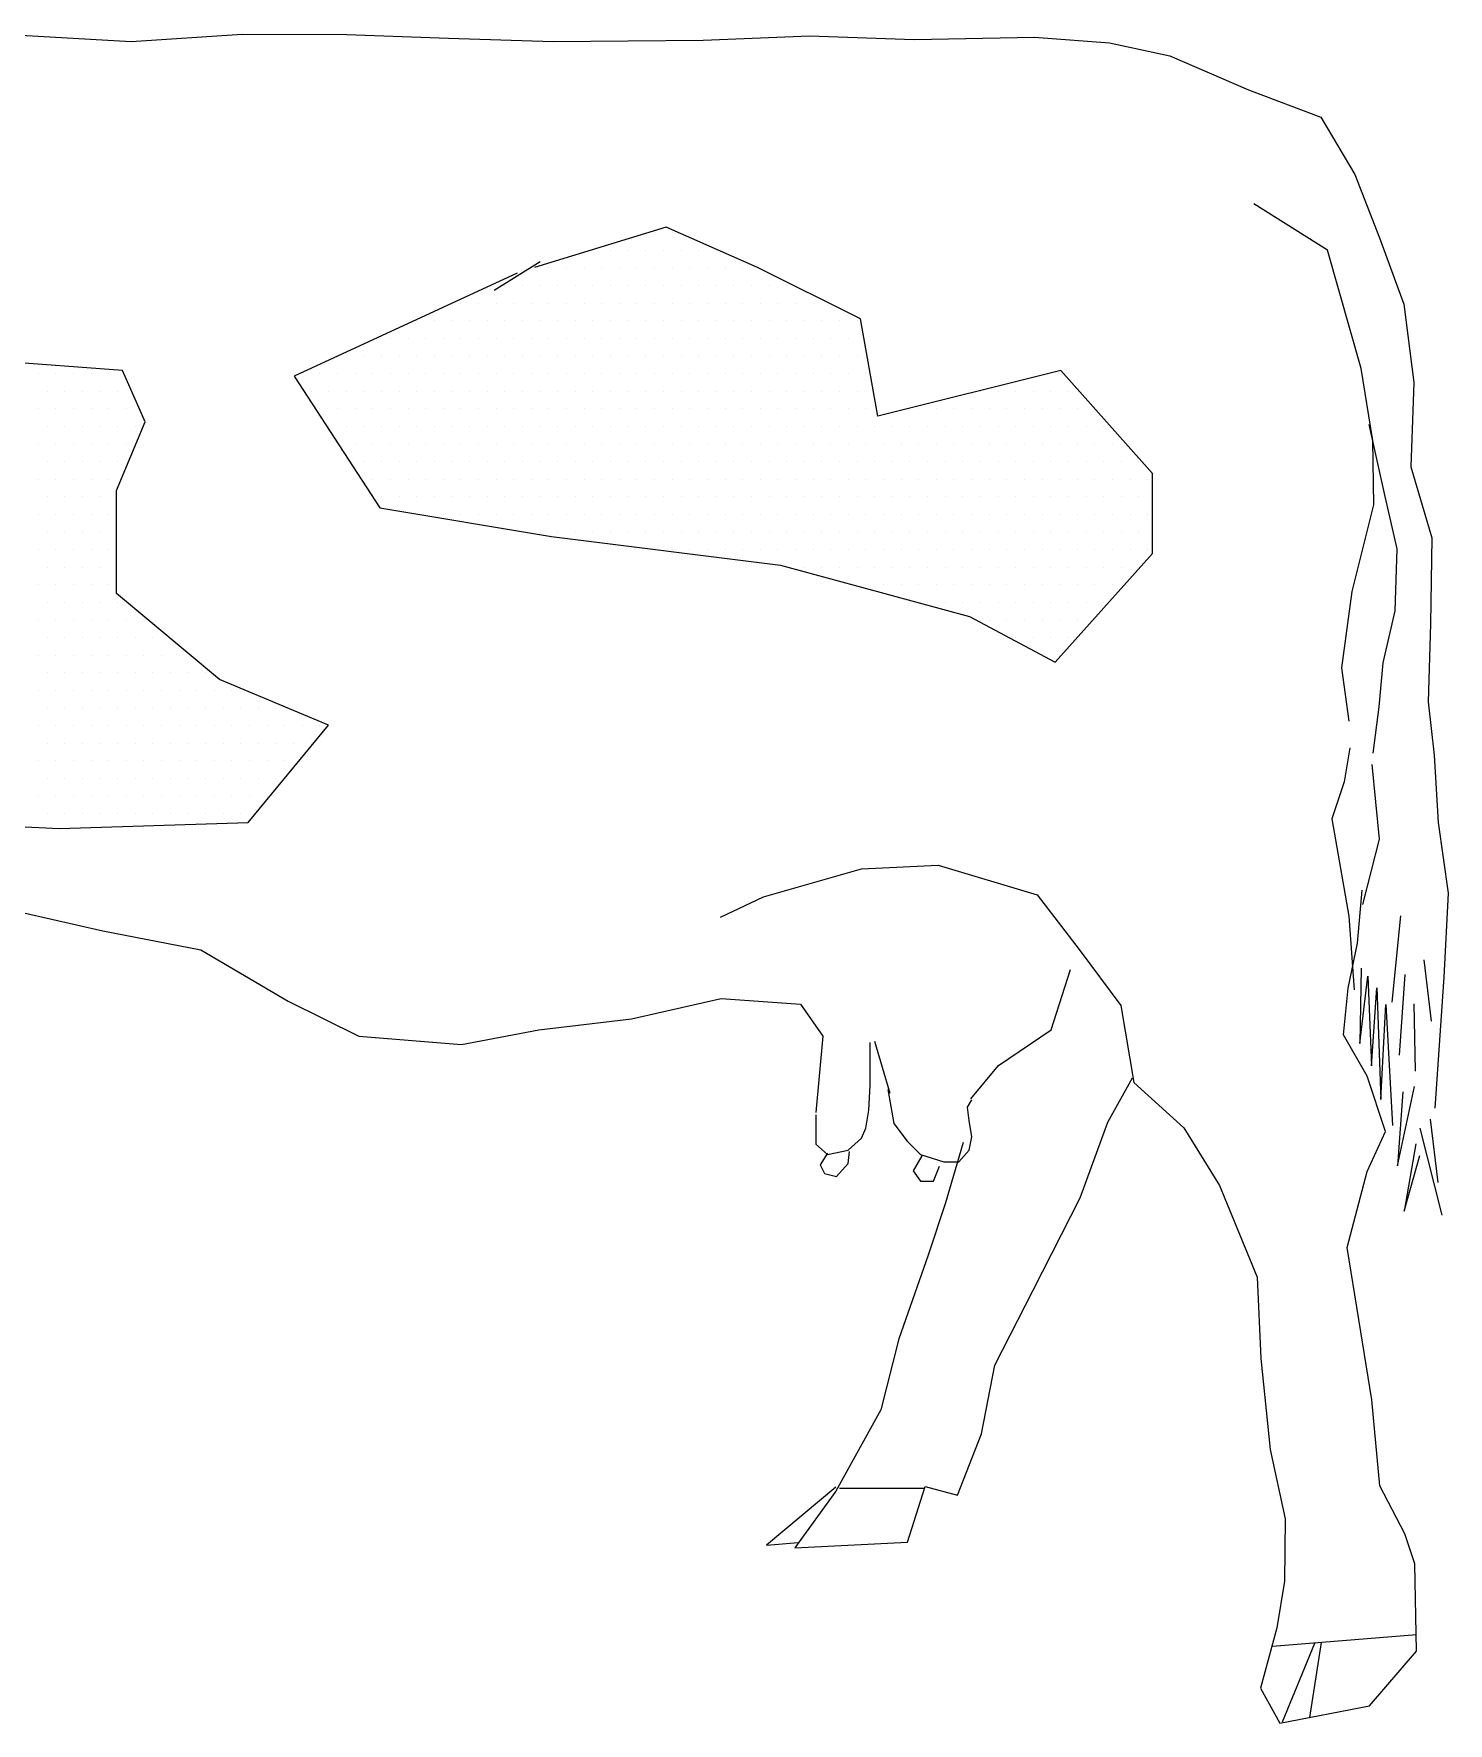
# Model space of a CAD drawing. Extents: x -0.92 to 1.59, y -0.17 to 1.44.
# Drawn here: x 0.331 to 1.586, y -0.174 to 1.326 of the extents above; entities that cross this region are included whole.
import ezdxf

# ---------------------------------------------------------------- set-up
doc = ezdxf.new("R2010")
doc.units = 0
doc.header["$MEASUREMENT"] = 0

msp = doc.modelspace()

# ---------------------------------------------------------------- linework, layer by layer
for p, q in [((0.2969, 1.3257), (0.4173, 1.3189)), ((0.4173, 1.3189), (0.516, 1.3254)), ((0.516, 1.3254), (0.6089, 1.325)), ((0.6089, 1.325), (0.6989, 1.322)), ((0.6989, 1.322), (0.7917, 1.3189)), ((0.7917, 1.3189), (0.9248, 1.32)), ((0.9248, 1.32), (1.0193, 1.3238)), ((1.0193, 1.3238), (1.1121, 1.3207)), ((1.1121, 1.3207), (1.2189, 1.3227)), ((1.2189, 1.3227), (1.2853, 1.3177)), ((1.2853, 1.3177), (1.339, 1.3062)), ((1.339, 1.3062), (1.4087, 1.2761)), ((1.4087, 1.2761), (1.473, 1.2518)), ((1.473, 1.2518), (1.5032, 1.2008)), ((1.5032, 1.2008), (1.5249, 1.1447)), ((1.4788, 1.1337), (1.4136, 1.1747)), ((0.892, 1.154), (0.7752, 1.1184)), ((0.9732, 1.1184), (0.892, 1.154)), ((1.5249, 1.1447), (1.5465, 1.0857)), ((1.5086, 1.0287), (1.4788, 1.1337)), ((0.76, 1.1134), (0.5619, 1.0219)), ((0.7396, 1.0981), (0.7803, 1.1235)), ((1.0646, 1.0727), (0.9732, 1.1184)), ((1.5465, 1.0857), (1.5553, 1.0161)), ((1.0799, 0.9863), (1.0646, 1.0727)), ((0.4096, 1.027), (0.2725, 1.0371)), ((0.4299, 0.9813), (0.4096, 1.027)), ((0.5619, 1.0219), (0.6381, 0.905)), ((1.2423, 1.027), (1.0799, 0.9863)), ((1.3236, 0.9355), (1.2423, 1.027)), ((1.5189, 0.9646), (1.5086, 1.0287)), ((1.5553, 1.0161), (1.5528, 0.9413)), ((0.4045, 0.9203), (0.4299, 0.9813)), ((1.5154, 0.979), (1.5297, 0.915)), ((1.5198, 0.9077), (1.5189, 0.9646)), ((1.3236, 0.8644), (1.3236, 0.9355)), ((1.5528, 0.9413), (1.5715, 0.8783)), ((0.4045, 0.8288), (0.4045, 0.9203)), ((1.5297, 0.915), (1.5403, 0.8687)), ((0.6381, 0.905), (0.7904, 0.8796)), ((1.5006, 0.8307), (1.5198, 0.9077)), ((0.7904, 0.8796), (0.9935, 0.8542)), ((1.5715, 0.8783), (1.5703, 0.802)), ((1.2373, 0.7679), (1.3236, 0.8644)), ((1.5403, 0.8687), (1.5386, 0.8136)), ((0.9935, 0.8542), (1.1611, 0.8085)), ((0.4959, 0.7526), (0.4045, 0.8288)), ((1.4914, 0.7631), (1.5006, 0.8307)), ((1.5386, 0.8136), (1.5279, 0.7673)), ((1.1611, 0.8085), (1.2373, 0.7679)), ((1.5703, 0.802), (1.568, 0.7328)), ((1.5279, 0.7673), (1.5243, 0.7282)), ((0.5924, 0.712), (0.4959, 0.7526)), ((1.4981, 0.7157), (1.4914, 0.7631)), ((1.5243, 0.7282), (1.519, 0.6873)), ((1.568, 0.7328), (1.5734, 0.6855)), ((0.5213, 0.6256), (0.5924, 0.712)), ((1.4987, 0.6921), (1.4935, 0.6618)), ((1.5181, 0.6772), (1.5247, 0.6109)), ((1.5734, 0.6855), (1.5769, 0.6257)), ((1.4935, 0.6618), (1.4827, 0.6289)), ((0.242, 0.6256), (0.3537, 0.6205)), ((0.3537, 0.6205), (0.5213, 0.6256)), ((1.4827, 0.6289), (1.4979, 0.5424)), ((1.5769, 0.6257), (1.5859, 0.563)), ((1.5247, 0.6109), (1.5098, 0.5529)), ((1.0653, 0.5846), (1.1333, 0.5879)), ((1.1333, 0.5879), (1.2212, 0.5614)), ((0.9785, 0.5598), (1.0653, 0.5846)), ((0.9404, 0.5416), (0.9785, 0.5598)), ((1.2212, 0.5614), (1.2584, 0.513)), ((1.5054, 0.5186), (1.5097, 0.5656)), ((1.5859, 0.563), (1.582, 0.4883)), ((0.285, 0.5538), (0.3923, 0.5294)), ((1.4979, 0.5424), (1.5026, 0.4771)), ((1.5436, 0.5429), (1.5358, 0.4661)), ((0.3923, 0.5294), (0.4791, 0.5127)), ((0.4791, 0.5127), (0.5566, 0.4671)), ((1.2584, 0.513), (1.2956, 0.4632)), ((1.4971, 0.4786), (1.5054, 0.5186)), ((1.2338, 0.4417), (1.2509, 0.4952)), ((1.5087, 0.4963), (1.5076, 0.4294)), ((1.5644, 0.5039), (1.5709, 0.4492)), ((1.5076, 0.4294), (1.5145, 0.4894)), ((1.5145, 0.4894), (1.518, 0.4098)), ((1.5475, 0.4909), (1.5423, 0.4193)), ((1.582, 0.4883), (1.574, 0.3721)), ((0.5566, 0.4671), (0.6194, 0.4359)), ((0.8612, 0.4514), (0.9408, 0.4695)), ((0.9408, 0.4695), (1.0113, 0.4644)), ((1.493, 0.4372), (1.4971, 0.4786)), ((1.518, 0.4098), (1.5226, 0.479)), ((1.5226, 0.479), (1.526, 0.3798)), ((0.779, 0.4416), (0.8612, 0.4514)), ((1.0113, 0.4644), (1.0312, 0.436)), ((1.2956, 0.4632), (1.3071, 0.3949)), ((1.526, 0.3798), (1.5306, 0.464)), ((1.5306, 0.464), (1.5364, 0.3567)), ((1.5553, 0.4648), (1.5566, 0.405)), ((0.6194, 0.4359), (0.7106, 0.4287)), ((0.7106, 0.4287), (0.779, 0.4416)), ((1.0312, 0.436), (1.0248, 0.3682)), ((1.187, 0.41), (1.2338, 0.4417)), ((1.5139, 0.4004), (1.493, 0.4372)), ((1.0732, 0.4134), (1.0732, 0.4305)), ((1.0768, 0.4317), (1.0905, 0.3855)), ((1.0732, 0.3925), (1.0732, 0.4134)), ((1.1624, 0.3803), (1.187, 0.41)), ((1.0718, 0.3703), (1.0732, 0.3925)), ((1.2838, 0.3596), (1.3059, 0.3991)), ((1.3071, 0.3949), (1.3515, 0.3546)), ((1.5303, 0.3514), (1.5139, 0.4004)), ((1.541, 0.321), (1.556, 0.3913)), ((1.0888, 0.3886), (1.0941, 0.3585)), ((1.1595, 0.3729), (1.1634, 0.3794)), ((1.5456, 0.3867), (1.541, 0.321)), ((1.0248, 0.3663), (1.0248, 0.3402)), ((1.0692, 0.3545), (1.0718, 0.3703)), ((1.1608, 0.3611), (1.1595, 0.3729)), ((1.1634, 0.3467), (1.1608, 0.3611)), ((1.5698, 0.3625), (1.5768, 0.306)), ((1.0535, 0.3349), (1.0653, 0.3454)), ((1.0653, 0.3454), (1.0692, 0.3545)), ((1.0941, 0.3585), (1.1058, 0.3428)), ((1.1608, 0.3349), (1.1634, 0.3467)), ((1.2593, 0.2925), (1.2838, 0.3596)), ((1.3515, 0.3546), (1.3831, 0.3036)), ((1.5139, 0.3159), (1.5303, 0.3514)), ((1.5606, 0.3544), (1.5802, 0.2771)), ((1.0248, 0.3402), (1.0352, 0.331)), ((1.0352, 0.3323), (1.0287, 0.3218)), ((1.0352, 0.331), (1.0535, 0.3349)), ((1.0535, 0.3231), (1.0548, 0.3336)), ((1.1058, 0.3428), (1.1176, 0.331)), ((1.1176, 0.331), (1.1385, 0.3244)), ((1.1556, 0.3417), (1.1399, 0.2881)), ((1.1516, 0.3244), (1.1608, 0.3349)), ((1.5572, 0.3406), (1.5468, 0.2806)), ((1.5468, 0.2806), (1.5606, 0.3302)), ((1.0287, 0.3218), (1.0326, 0.314)), ((1.0431, 0.3114), (1.0535, 0.3231)), ((1.1189, 0.3297), (1.1111, 0.3166)), ((1.1111, 0.3166), (1.1176, 0.3074)), ((1.1294, 0.3074), (1.1346, 0.3205)), ((1.1385, 0.3244), (1.1516, 0.3244)), ((1.4964, 0.2485), (1.5139, 0.3159)), ((1.0326, 0.314), (1.0431, 0.3114)), ((1.1176, 0.3074), (1.1294, 0.3074)), ((1.3831, 0.3036), (1.4164, 0.222)), ((1.1399, 0.2881), (1.1245, 0.2415)), ((1.2178, 0.2107), (1.2593, 0.2925)), ((1.1245, 0.2415), (1.0985, 0.1675)), ((1.5067, 0.1844), (1.4964, 0.2485)), ((1.1837, 0.1439), (1.2178, 0.2107)), ((1.4164, 0.222), (1.4196, 0.1498)), ((1.5182, 0.1133), (1.5067, 0.1844)), ((1.0985, 0.1675), (1.0825, 0.1043)), ((1.1719, 0.0832), (1.1837, 0.1439)), ((1.4196, 0.1498), (1.428, 0.0691)), ((1.5253, 0.0368), (1.5182, 0.1133)), ((1.0825, 0.1043), (1.0426, 0.0321)), ((1.1507, 0.0285), (1.1719, 0.0832)), ((1.428, 0.0691), (1.4412, 0.0077)), ((1.0426, 0.0358), (0.9811, -0.0157)), ((1.0426, 0.0321), (1.0063, -0.018)), ((1.046, 0.0347), (1.1209, 0.0347)), ((1.1063, -0.013), (1.1218, 0.0364)), ((1.1218, 0.0364), (1.1507, 0.0285)), ((1.5475, -0.0056), (1.5253, 0.0368)), ((1.4412, 0.0077), (1.4407, -0.0478)), ((0.9811, -0.0157), (1.0091, -0.0134)), ((1.0063, -0.018), (1.1063, -0.013)), ((1.5563, -0.0322), (1.5475, -0.0056)), ((1.5579, -0.1099), (1.5563, -0.0322)), ((1.4407, -0.0478), (1.4338, -0.0891)), ((1.4338, -0.0891), (1.4195, -0.1427)), ((1.4299, -0.1053), (1.5579, -0.095)), ((1.4674, -0.1031), (1.4387, -0.173)), ((1.4733, -0.1023), (1.463, -0.1686)), ((1.516, -0.1584), (1.5579, -0.1099)), ((1.4195, -0.1427), (1.4365, -0.1738)), ((1.4365, -0.1738), (1.516, -0.1584))]:
    msp.add_line(p, q)
at = {"color": 0}
for p, q in [((0.8818, 1.1492), (0.8818, 1.1492)), ((0.8974, 1.1492), (0.8974, 1.1492)), ((0.8271, 1.1335), (0.8271, 1.1335)), ((0.8428, 1.1335), (0.8428, 1.1335)), ((0.8584, 1.1335), (0.8584, 1.1335)), ((0.874, 1.1335), (0.874, 1.1335)), ((0.8896, 1.1335), (0.8896, 1.1335)), ((0.9053, 1.1335), (0.9053, 1.1335)), ((0.9209, 1.1335), (0.9209, 1.1335)), ((0.9365, 1.1335), (0.9365, 1.1335)), ((0.7724, 1.1179), (0.7724, 1.1179)), ((0.7881, 1.1179), (0.7881, 1.1179)), ((0.8037, 1.1179), (0.8037, 1.1179)), ((0.8193, 1.1179), (0.8193, 1.1179)), ((0.8349, 1.1179), (0.8349, 1.1179)), ((0.8506, 1.1179), (0.8506, 1.1179)), ((0.8662, 1.1179), (0.8662, 1.1179)), ((0.8818, 1.1179), (0.8818, 1.1179)), ((0.8974, 1.1179), (0.8974, 1.1179)), ((0.9131, 1.1179), (0.9131, 1.1179)), ((0.9287, 1.1179), (0.9287, 1.1179)), ((0.9443, 1.1179), (0.9443, 1.1179)), ((0.9599, 1.1179), (0.9599, 1.1179)), ((0.749, 1.1023), (0.749, 1.1023)), ((0.7646, 1.1023), (0.7646, 1.1023)), ((0.7803, 1.1023), (0.7803, 1.1023)), ((0.7959, 1.1023), (0.7959, 1.1023)), ((0.8115, 1.1023), (0.8115, 1.1023)), ((0.8271, 1.1023), (0.8271, 1.1023)), ((0.8428, 1.1023), (0.8428, 1.1023)), ((0.8584, 1.1023), (0.8584, 1.1023)), ((0.874, 1.1023), (0.874, 1.1023)), ((0.8896, 1.1023), (0.8896, 1.1023)), ((0.9053, 1.1023), (0.9053, 1.1023)), ((0.9209, 1.1023), (0.9209, 1.1023)), ((0.9365, 1.1023), (0.9365, 1.1023)), ((0.9521, 1.1023), (0.9521, 1.1023)), ((0.9678, 1.1023), (0.9678, 1.1023)), ((0.9834, 1.1023), (0.9834, 1.1023)), ((0.999, 1.1023), (0.999, 1.1023)), ((0.7099, 1.0867), (0.7099, 1.0867)), ((0.7256, 1.0867), (0.7256, 1.0867)), ((0.7412, 1.0867), (0.7412, 1.0867)), ((0.7568, 1.0867), (0.7568, 1.0867)), ((0.7724, 1.0867), (0.7724, 1.0867)), ((0.7881, 1.0867), (0.7881, 1.0867)), ((0.8037, 1.0867), (0.8037, 1.0867)), ((0.8193, 1.0867), (0.8193, 1.0867)), ((0.8349, 1.0867), (0.8349, 1.0867)), ((0.8506, 1.0867), (0.8506, 1.0867)), ((0.8662, 1.0867), (0.8662, 1.0867)), ((0.8818, 1.0867), (0.8818, 1.0867)), ((0.8974, 1.0867), (0.8974, 1.0867)), ((0.9131, 1.0867), (0.9131, 1.0867)), ((0.9287, 1.0867), (0.9287, 1.0867)), ((0.9443, 1.0867), (0.9443, 1.0867)), ((0.9599, 1.0867), (0.9599, 1.0867)), ((0.9756, 1.0867), (0.9756, 1.0867)), ((0.9912, 1.0867), (0.9912, 1.0867)), ((1.0068, 1.0867), (1.0068, 1.0867)), ((1.0224, 1.0867), (1.0224, 1.0867)), ((0.6709, 1.071), (0.6709, 1.071)), ((0.6865, 1.071), (0.6865, 1.071)), ((0.7021, 1.071), (0.7021, 1.071)), ((0.7178, 1.071), (0.7178, 1.071)), ((0.7334, 1.071), (0.7334, 1.071)), ((0.749, 1.071), (0.749, 1.071)), ((0.7646, 1.071), (0.7646, 1.071)), ((0.7803, 1.071), (0.7803, 1.071)), ((0.7959, 1.071), (0.7959, 1.071)), ((0.8115, 1.071), (0.8115, 1.071)), ((0.8271, 1.071), (0.8271, 1.071)), ((0.8428, 1.071), (0.8428, 1.071)), ((0.8584, 1.071), (0.8584, 1.071)), ((0.874, 1.071), (0.874, 1.071)), ((0.8896, 1.071), (0.8896, 1.071)), ((0.9053, 1.071), (0.9053, 1.071)), ((0.9209, 1.071), (0.9209, 1.071)), ((0.9365, 1.071), (0.9365, 1.071)), ((0.9521, 1.071), (0.9521, 1.071)), ((0.9678, 1.071), (0.9678, 1.071)), ((0.9834, 1.071), (0.9834, 1.071)), ((0.999, 1.071), (0.999, 1.071)), ((1.0146, 1.071), (1.0146, 1.071)), ((1.0303, 1.071), (1.0303, 1.071)), ((1.0459, 1.071), (1.0459, 1.071)), ((1.0615, 1.071), (1.0615, 1.071)), ((0.6474, 1.0554), (0.6474, 1.0554)), ((0.6631, 1.0554), (0.6631, 1.0554)), ((0.6787, 1.0554), (0.6787, 1.0554)), ((0.6943, 1.0554), (0.6943, 1.0554)), ((0.7099, 1.0554), (0.7099, 1.0554)), ((0.7256, 1.0554), (0.7256, 1.0554)), ((0.7412, 1.0554), (0.7412, 1.0554)), ((0.7568, 1.0554), (0.7568, 1.0554)), ((0.7724, 1.0554), (0.7724, 1.0554)), ((0.7881, 1.0554), (0.7881, 1.0554)), ((0.8037, 1.0554), (0.8037, 1.0554)), ((0.8193, 1.0554), (0.8193, 1.0554)), ((0.8349, 1.0554), (0.8349, 1.0554)), ((0.8506, 1.0554), (0.8506, 1.0554)), ((0.8662, 1.0554), (0.8662, 1.0554)), ((0.8818, 1.0554), (0.8818, 1.0554)), ((0.8974, 1.0554), (0.8974, 1.0554)), ((0.9131, 1.0554), (0.9131, 1.0554)), ((0.9287, 1.0554), (0.9287, 1.0554)), ((0.9443, 1.0554), (0.9443, 1.0554)), ((0.9599, 1.0554), (0.9599, 1.0554)), ((0.9756, 1.0554), (0.9756, 1.0554)), ((0.9912, 1.0554), (0.9912, 1.0554)), ((1.0068, 1.0554), (1.0068, 1.0554)), ((1.0224, 1.0554), (1.0224, 1.0554)), ((1.0381, 1.0554), (1.0381, 1.0554)), ((1.0537, 1.0554), (1.0537, 1.0554)), ((0.6084, 1.0398), (0.6084, 1.0398)), ((0.624, 1.0398), (0.624, 1.0398)), ((0.6396, 1.0398), (0.6396, 1.0398)), ((0.6553, 1.0398), (0.6553, 1.0398)), ((0.6709, 1.0398), (0.6709, 1.0398)), ((0.6865, 1.0398), (0.6865, 1.0398)), ((0.7021, 1.0398), (0.7021, 1.0398)), ((0.7178, 1.0398), (0.7178, 1.0398)), ((0.7334, 1.0398), (0.7334, 1.0398)), ((0.749, 1.0398), (0.749, 1.0398)), ((0.7646, 1.0398), (0.7646, 1.0398)), ((0.7803, 1.0398), (0.7803, 1.0398)), ((0.7959, 1.0398), (0.7959, 1.0398)), ((0.8115, 1.0398), (0.8115, 1.0398)), ((0.8271, 1.0398), (0.8271, 1.0398)), ((0.8428, 1.0398), (0.8428, 1.0398)), ((0.8584, 1.0398), (0.8584, 1.0398)), ((0.874, 1.0398), (0.874, 1.0398)), ((0.8896, 1.0398), (0.8896, 1.0398)), ((0.9053, 1.0398), (0.9053, 1.0398)), ((0.9209, 1.0398), (0.9209, 1.0398)), ((0.9365, 1.0398), (0.9365, 1.0398)), ((0.9521, 1.0398), (0.9521, 1.0398)), ((0.9678, 1.0398), (0.9678, 1.0398)), ((0.9834, 1.0398), (0.9834, 1.0398)), ((0.999, 1.0398), (0.999, 1.0398)), ((1.0146, 1.0398), (1.0146, 1.0398)), ((1.0303, 1.0398), (1.0303, 1.0398)), ((1.0459, 1.0398), (1.0459, 1.0398)), ((1.0615, 1.0398), (1.0615, 1.0398)), ((0.3349, 1.0242), (0.3349, 1.0242)), ((0.3506, 1.0242), (0.3506, 1.0242)), ((0.3662, 1.0242), (0.3662, 1.0242)), ((0.3818, 1.0242), (0.3818, 1.0242)), ((0.3974, 1.0242), (0.3974, 1.0242)), ((0.5693, 1.0242), (0.5693, 1.0242)), ((0.5849, 1.0242), (0.5849, 1.0242)), ((0.6006, 1.0242), (0.6006, 1.0242)), ((0.6162, 1.0242), (0.6162, 1.0242)), ((0.6318, 1.0242), (0.6318, 1.0242)), ((0.6474, 1.0242), (0.6474, 1.0242)), ((0.6631, 1.0242), (0.6631, 1.0242)), ((0.6787, 1.0242), (0.6787, 1.0242)), ((0.6943, 1.0242), (0.6943, 1.0242)), ((0.7099, 1.0242), (0.7099, 1.0242)), ((0.7256, 1.0242), (0.7256, 1.0242)), ((0.7412, 1.0242), (0.7412, 1.0242)), ((0.7568, 1.0242), (0.7568, 1.0242)), ((0.7724, 1.0242), (0.7724, 1.0242)), ((0.7881, 1.0242), (0.7881, 1.0242)), ((0.8037, 1.0242), (0.8037, 1.0242)), ((0.8193, 1.0242), (0.8193, 1.0242)), ((0.8349, 1.0242), (0.8349, 1.0242)), ((0.8506, 1.0242), (0.8506, 1.0242)), ((0.8662, 1.0242), (0.8662, 1.0242)), ((0.8818, 1.0242), (0.8818, 1.0242)), ((0.8974, 1.0242), (0.8974, 1.0242)), ((0.9131, 1.0242), (0.9131, 1.0242)), ((0.9287, 1.0242), (0.9287, 1.0242)), ((0.9443, 1.0242), (0.9443, 1.0242)), ((0.9599, 1.0242), (0.9599, 1.0242)), ((0.9756, 1.0242), (0.9756, 1.0242)), ((0.9912, 1.0242), (0.9912, 1.0242)), ((1.0068, 1.0242), (1.0068, 1.0242)), ((1.0224, 1.0242), (1.0224, 1.0242)), ((1.0381, 1.0242), (1.0381, 1.0242)), ((1.0537, 1.0242), (1.0537, 1.0242)), ((1.0693, 1.0242), (1.0693, 1.0242)), ((1.2412, 1.0242), (1.2412, 1.0242)), ((0.3428, 1.0085), (0.3428, 1.0085)), ((0.3584, 1.0085), (0.3584, 1.0085)), ((0.374, 1.0085), (0.374, 1.0085)), ((0.3896, 1.0085), (0.3896, 1.0085)), ((0.4053, 1.0085), (0.4053, 1.0085)), ((0.5771, 1.0085), (0.5771, 1.0085)), ((0.5928, 1.0085), (0.5928, 1.0085)), ((0.6084, 1.0085), (0.6084, 1.0085)), ((0.624, 1.0085), (0.624, 1.0085)), ((0.6396, 1.0085), (0.6396, 1.0085)), ((0.6553, 1.0085), (0.6553, 1.0085)), ((0.6709, 1.0085), (0.6709, 1.0085)), ((0.6865, 1.0085), (0.6865, 1.0085)), ((0.7021, 1.0085), (0.7021, 1.0085)), ((0.7178, 1.0085), (0.7178, 1.0085)), ((0.7334, 1.0085), (0.7334, 1.0085)), ((0.749, 1.0085), (0.749, 1.0085)), ((0.7646, 1.0085), (0.7646, 1.0085)), ((0.7803, 1.0085), (0.7803, 1.0085)), ((0.7959, 1.0085), (0.7959, 1.0085)), ((0.8115, 1.0085), (0.8115, 1.0085)), ((0.8271, 1.0085), (0.8271, 1.0085)), ((0.8428, 1.0085), (0.8428, 1.0085)), ((0.8584, 1.0085), (0.8584, 1.0085)), ((0.874, 1.0085), (0.874, 1.0085)), ((0.8896, 1.0085), (0.8896, 1.0085)), ((0.9053, 1.0085), (0.9053, 1.0085)), ((0.9209, 1.0085), (0.9209, 1.0085)), ((0.9365, 1.0085), (0.9365, 1.0085)), ((0.9521, 1.0085), (0.9521, 1.0085)), ((0.9678, 1.0085), (0.9678, 1.0085)), ((0.9834, 1.0085), (0.9834, 1.0085)), ((0.999, 1.0085), (0.999, 1.0085)), ((1.0146, 1.0085), (1.0146, 1.0085)), ((1.0303, 1.0085), (1.0303, 1.0085)), ((1.0459, 1.0085), (1.0459, 1.0085)), ((1.0615, 1.0085), (1.0615, 1.0085)), ((1.1709, 1.0085), (1.1709, 1.0085)), ((1.1865, 1.0085), (1.1865, 1.0085)), ((1.2021, 1.0085), (1.2021, 1.0085)), ((1.2178, 1.0085), (1.2178, 1.0085)), ((1.2334, 1.0085), (1.2334, 1.0085)), ((1.249, 1.0085), (1.249, 1.0085)), ((0.3349, 0.9929), (0.3349, 0.9929)), ((0.3506, 0.9929), (0.3506, 0.9929)), ((0.3662, 0.9929), (0.3662, 0.9929)), ((0.3818, 0.9929), (0.3818, 0.9929)), ((0.3974, 0.9929), (0.3974, 0.9929)), ((0.4131, 0.9929), (0.4131, 0.9929)), ((0.5849, 0.9929), (0.5849, 0.9929)), ((0.6006, 0.9929), (0.6006, 0.9929)), ((0.6162, 0.9929), (0.6162, 0.9929)), ((0.6318, 0.9929), (0.6318, 0.9929)), ((0.6474, 0.9929), (0.6474, 0.9929)), ((0.6631, 0.9929), (0.6631, 0.9929)), ((0.6787, 0.9929), (0.6787, 0.9929)), ((0.6943, 0.9929), (0.6943, 0.9929)), ((0.7099, 0.9929), (0.7099, 0.9929)), ((0.7256, 0.9929), (0.7256, 0.9929)), ((0.7412, 0.9929), (0.7412, 0.9929)), ((0.7568, 0.9929), (0.7568, 0.9929)), ((0.7724, 0.9929), (0.7724, 0.9929)), ((0.7881, 0.9929), (0.7881, 0.9929)), ((0.8037, 0.9929), (0.8037, 0.9929)), ((0.8193, 0.9929), (0.8193, 0.9929)), ((0.8349, 0.9929), (0.8349, 0.9929)), ((0.8506, 0.9929), (0.8506, 0.9929)), ((0.8662, 0.9929), (0.8662, 0.9929)), ((0.8818, 0.9929), (0.8818, 0.9929)), ((0.8974, 0.9929), (0.8974, 0.9929)), ((0.9131, 0.9929), (0.9131, 0.9929)), ((0.9287, 0.9929), (0.9287, 0.9929)), ((0.9443, 0.9929), (0.9443, 0.9929)), ((0.9599, 0.9929), (0.9599, 0.9929)), ((0.9756, 0.9929), (0.9756, 0.9929)), ((0.9912, 0.9929), (0.9912, 0.9929)), ((1.0068, 0.9929), (1.0068, 0.9929)), ((1.0224, 0.9929), (1.0224, 0.9929)), ((1.0381, 0.9929), (1.0381, 0.9929)), ((1.0537, 0.9929), (1.0537, 0.9929)), ((1.0693, 0.9929), (1.0693, 0.9929)), ((1.1162, 0.9929), (1.1162, 0.9929)), ((1.1318, 0.9929), (1.1318, 0.9929)), ((1.1474, 0.9929), (1.1474, 0.9929)), ((1.1631, 0.9929), (1.1631, 0.9929)), ((1.1787, 0.9929), (1.1787, 0.9929)), ((1.1943, 0.9929), (1.1943, 0.9929)), ((1.2099, 0.9929), (1.2099, 0.9929)), ((1.2256, 0.9929), (1.2256, 0.9929)), ((1.2412, 0.9929), (1.2412, 0.9929)), ((1.2568, 0.9929), (1.2568, 0.9929)), ((1.2724, 0.9929), (1.2724, 0.9929)), ((0.3428, 0.9773), (0.3428, 0.9773)), ((0.3584, 0.9773), (0.3584, 0.9773)), ((0.374, 0.9773), (0.374, 0.9773)), ((0.3896, 0.9773), (0.3896, 0.9773)), ((0.4053, 0.9773), (0.4053, 0.9773)), ((0.4209, 0.9773), (0.4209, 0.9773)), ((0.5928, 0.9773), (0.5928, 0.9773)), ((0.6084, 0.9773), (0.6084, 0.9773)), ((0.624, 0.9773), (0.624, 0.9773)), ((0.6396, 0.9773), (0.6396, 0.9773)), ((0.6553, 0.9773), (0.6553, 0.9773)), ((0.6709, 0.9773), (0.6709, 0.9773)), ((0.6865, 0.9773), (0.6865, 0.9773)), ((0.7021, 0.9773), (0.7021, 0.9773)), ((0.7178, 0.9773), (0.7178, 0.9773)), ((0.7334, 0.9773), (0.7334, 0.9773)), ((0.749, 0.9773), (0.749, 0.9773)), ((0.7646, 0.9773), (0.7646, 0.9773)), ((0.7803, 0.9773), (0.7803, 0.9773)), ((0.7959, 0.9773), (0.7959, 0.9773)), ((0.8115, 0.9773), (0.8115, 0.9773)), ((0.8271, 0.9773), (0.8271, 0.9773)), ((0.8428, 0.9773), (0.8428, 0.9773)), ((0.8584, 0.9773), (0.8584, 0.9773)), ((0.874, 0.9773), (0.874, 0.9773)), ((0.8896, 0.9773), (0.8896, 0.9773)), ((0.9053, 0.9773), (0.9053, 0.9773)), ((0.9209, 0.9773), (0.9209, 0.9773)), ((0.9365, 0.9773), (0.9365, 0.9773)), ((0.9521, 0.9773), (0.9521, 0.9773)), ((0.9678, 0.9773), (0.9678, 0.9773)), ((0.9834, 0.9773), (0.9834, 0.9773)), ((0.999, 0.9773), (0.999, 0.9773)), ((1.0146, 0.9773), (1.0146, 0.9773)), ((1.0303, 0.9773), (1.0303, 0.9773)), ((1.0459, 0.9773), (1.0459, 0.9773)), ((1.0615, 0.9773), (1.0615, 0.9773)), ((1.0771, 0.9773), (1.0771, 0.9773)), ((1.0928, 0.9773), (1.0928, 0.9773)), ((1.1084, 0.9773), (1.1084, 0.9773)), ((1.124, 0.9773), (1.124, 0.9773)), ((1.1396, 0.9773), (1.1396, 0.9773)), ((1.1553, 0.9773), (1.1553, 0.9773)), ((1.1709, 0.9773), (1.1709, 0.9773)), ((1.1865, 0.9773), (1.1865, 0.9773)), ((1.2021, 0.9773), (1.2021, 0.9773)), ((1.2178, 0.9773), (1.2178, 0.9773)), ((1.2334, 0.9773), (1.2334, 0.9773)), ((1.249, 0.9773), (1.249, 0.9773)), ((1.2646, 0.9773), (1.2646, 0.9773)), ((1.2803, 0.9773), (1.2803, 0.9773)), ((0.3349, 0.9617), (0.3349, 0.9617)), ((0.3506, 0.9617), (0.3506, 0.9617)), ((0.3662, 0.9617), (0.3662, 0.9617)), ((0.3818, 0.9617), (0.3818, 0.9617)), ((0.3974, 0.9617), (0.3974, 0.9617)), ((0.4131, 0.9617), (0.4131, 0.9617)), ((0.6162, 0.9617), (0.6162, 0.9617)), ((0.6318, 0.9617), (0.6318, 0.9617)), ((0.6474, 0.9617), (0.6474, 0.9617)), ((0.6631, 0.9617), (0.6631, 0.9617)), ((0.6787, 0.9617), (0.6787, 0.9617)), ((0.6943, 0.9617), (0.6943, 0.9617)), ((0.7099, 0.9617), (0.7099, 0.9617)), ((0.7256, 0.9617), (0.7256, 0.9617)), ((0.7412, 0.9617), (0.7412, 0.9617)), ((0.7568, 0.9617), (0.7568, 0.9617)), ((0.7724, 0.9617), (0.7724, 0.9617)), ((0.7881, 0.9617), (0.7881, 0.9617)), ((0.8037, 0.9617), (0.8037, 0.9617)), ((0.8193, 0.9617), (0.8193, 0.9617)), ((0.8349, 0.9617), (0.8349, 0.9617)), ((0.8506, 0.9617), (0.8506, 0.9617)), ((0.8662, 0.9617), (0.8662, 0.9617)), ((0.8818, 0.9617), (0.8818, 0.9617)), ((0.8974, 0.9617), (0.8974, 0.9617)), ((0.9131, 0.9617), (0.9131, 0.9617)), ((0.9287, 0.9617), (0.9287, 0.9617)), ((0.9443, 0.9617), (0.9443, 0.9617)), ((0.9599, 0.9617), (0.9599, 0.9617)), ((0.9756, 0.9617), (0.9756, 0.9617)), ((0.9912, 0.9617), (0.9912, 0.9617)), ((1.0068, 0.9617), (1.0068, 0.9617)), ((1.0224, 0.9617), (1.0224, 0.9617)), ((1.0381, 0.9617), (1.0381, 0.9617)), ((1.0537, 0.9617), (1.0537, 0.9617)), ((1.0693, 0.9617), (1.0693, 0.9617)), ((1.0849, 0.9617), (1.0849, 0.9617)), ((1.1006, 0.9617), (1.1006, 0.9617)), ((1.1162, 0.9617), (1.1162, 0.9617)), ((1.1318, 0.9617), (1.1318, 0.9617)), ((1.1474, 0.9617), (1.1474, 0.9617)), ((1.1631, 0.9617), (1.1631, 0.9617)), ((1.1787, 0.9617), (1.1787, 0.9617)), ((1.1943, 0.9617), (1.1943, 0.9617)), ((1.2099, 0.9617), (1.2099, 0.9617)), ((1.2256, 0.9617), (1.2256, 0.9617)), ((1.2412, 0.9617), (1.2412, 0.9617)), ((1.2568, 0.9617), (1.2568, 0.9617)), ((1.2724, 0.9617), (1.2724, 0.9617)), ((1.2881, 0.9617), (1.2881, 0.9617)), ((0.3428, 0.946), (0.3428, 0.946)), ((0.3584, 0.946), (0.3584, 0.946)), ((0.374, 0.946), (0.374, 0.946)), ((0.3896, 0.946), (0.3896, 0.946)), ((0.4053, 0.946), (0.4053, 0.946)), ((0.624, 0.946), (0.624, 0.946)), ((0.6396, 0.946), (0.6396, 0.946)), ((0.6553, 0.946), (0.6553, 0.946)), ((0.6709, 0.946), (0.6709, 0.946)), ((0.6865, 0.946), (0.6865, 0.946)), ((0.7021, 0.946), (0.7021, 0.946)), ((0.7178, 0.946), (0.7178, 0.946)), ((0.7334, 0.946), (0.7334, 0.946)), ((0.749, 0.946), (0.749, 0.946)), ((0.7646, 0.946), (0.7646, 0.946)), ((0.7803, 0.946), (0.7803, 0.946)), ((0.7959, 0.946), (0.7959, 0.946)), ((0.8115, 0.946), (0.8115, 0.946)), ((0.8271, 0.946), (0.8271, 0.946)), ((0.8428, 0.946), (0.8428, 0.946)), ((0.8584, 0.946), (0.8584, 0.946)), ((0.874, 0.946), (0.874, 0.946)), ((0.8896, 0.946), (0.8896, 0.946)), ((0.9053, 0.946), (0.9053, 0.946)), ((0.9209, 0.946), (0.9209, 0.946)), ((0.9365, 0.946), (0.9365, 0.946)), ((0.9521, 0.946), (0.9521, 0.946)), ((0.9678, 0.946), (0.9678, 0.946)), ((0.9834, 0.946), (0.9834, 0.946)), ((0.999, 0.946), (0.999, 0.946)), ((1.0146, 0.946), (1.0146, 0.946)), ((1.0303, 0.946), (1.0303, 0.946)), ((1.0459, 0.946), (1.0459, 0.946)), ((1.0615, 0.946), (1.0615, 0.946)), ((1.0771, 0.946), (1.0771, 0.946)), ((1.0928, 0.946), (1.0928, 0.946)), ((1.1084, 0.946), (1.1084, 0.946)), ((1.124, 0.946), (1.124, 0.946)), ((1.1396, 0.946), (1.1396, 0.946)), ((1.1553, 0.946), (1.1553, 0.946)), ((1.1709, 0.946), (1.1709, 0.946)), ((1.1865, 0.946), (1.1865, 0.946)), ((1.2021, 0.946), (1.2021, 0.946)), ((1.2178, 0.946), (1.2178, 0.946)), ((1.2334, 0.946), (1.2334, 0.946)), ((1.249, 0.946), (1.249, 0.946)), ((1.2646, 0.946), (1.2646, 0.946)), ((1.2803, 0.946), (1.2803, 0.946)), ((1.2959, 0.946), (1.2959, 0.946)), ((1.3115, 0.946), (1.3115, 0.946)), ((0.3349, 0.9304), (0.3349, 0.9304)), ((0.3506, 0.9304), (0.3506, 0.9304)), ((0.3662, 0.9304), (0.3662, 0.9304)), ((0.3818, 0.9304), (0.3818, 0.9304)), ((0.3974, 0.9304), (0.3974, 0.9304)), ((0.6318, 0.9304), (0.6318, 0.9304)), ((0.6474, 0.9304), (0.6474, 0.9304)), ((0.6631, 0.9304), (0.6631, 0.9304)), ((0.6787, 0.9304), (0.6787, 0.9304)), ((0.6943, 0.9304), (0.6943, 0.9304)), ((0.7099, 0.9304), (0.7099, 0.9304)), ((0.7256, 0.9304), (0.7256, 0.9304)), ((0.7412, 0.9304), (0.7412, 0.9304)), ((0.7568, 0.9304), (0.7568, 0.9304)), ((0.7724, 0.9304), (0.7724, 0.9304)), ((0.7881, 0.9304), (0.7881, 0.9304)), ((0.8037, 0.9304), (0.8037, 0.9304)), ((0.8193, 0.9304), (0.8193, 0.9304)), ((0.8349, 0.9304), (0.8349, 0.9304)), ((0.8506, 0.9304), (0.8506, 0.9304)), ((0.8662, 0.9304), (0.8662, 0.9304)), ((0.8818, 0.9304), (0.8818, 0.9304)), ((0.8974, 0.9304), (0.8974, 0.9304)), ((0.9131, 0.9304), (0.9131, 0.9304)), ((0.9287, 0.9304), (0.9287, 0.9304)), ((0.9443, 0.9304), (0.9443, 0.9304)), ((0.9599, 0.9304), (0.9599, 0.9304)), ((0.9756, 0.9304), (0.9756, 0.9304)), ((0.9912, 0.9304), (0.9912, 0.9304)), ((1.0068, 0.9304), (1.0068, 0.9304)), ((1.0224, 0.9304), (1.0224, 0.9304)), ((1.0381, 0.9304), (1.0381, 0.9304)), ((1.0537, 0.9304), (1.0537, 0.9304)), ((1.0693, 0.9304), (1.0693, 0.9304)), ((1.0849, 0.9304), (1.0849, 0.9304)), ((1.1006, 0.9304), (1.1006, 0.9304)), ((1.1162, 0.9304), (1.1162, 0.9304)), ((1.1318, 0.9304), (1.1318, 0.9304)), ((1.1474, 0.9304), (1.1474, 0.9304)), ((1.1631, 0.9304), (1.1631, 0.9304)), ((1.1787, 0.9304), (1.1787, 0.9304)), ((1.1943, 0.9304), (1.1943, 0.9304)), ((1.2099, 0.9304), (1.2099, 0.9304)), ((1.2256, 0.9304), (1.2256, 0.9304)), ((1.2412, 0.9304), (1.2412, 0.9304)), ((1.2568, 0.9304), (1.2568, 0.9304)), ((1.2724, 0.9304), (1.2724, 0.9304)), ((1.2881, 0.9304), (1.2881, 0.9304)), ((1.3037, 0.9304), (1.3037, 0.9304)), ((1.3193, 0.9304), (1.3193, 0.9304)), ((0.3428, 0.9148), (0.3428, 0.9148)), ((0.3584, 0.9148), (0.3584, 0.9148)), ((0.374, 0.9148), (0.374, 0.9148)), ((0.3896, 0.9148), (0.3896, 0.9148)), ((0.6396, 0.9148), (0.6396, 0.9148)), ((0.6553, 0.9148), (0.6553, 0.9148)), ((0.6709, 0.9148), (0.6709, 0.9148)), ((0.6865, 0.9148), (0.6865, 0.9148)), ((0.7021, 0.9148), (0.7021, 0.9148)), ((0.7178, 0.9148), (0.7178, 0.9148)), ((0.7334, 0.9148), (0.7334, 0.9148)), ((0.749, 0.9148), (0.749, 0.9148)), ((0.7646, 0.9148), (0.7646, 0.9148)), ((0.7803, 0.9148), (0.7803, 0.9148)), ((0.7959, 0.9148), (0.7959, 0.9148)), ((0.8115, 0.9148), (0.8115, 0.9148)), ((0.8271, 0.9148), (0.8271, 0.9148)), ((0.8428, 0.9148), (0.8428, 0.9148)), ((0.8584, 0.9148), (0.8584, 0.9148)), ((0.874, 0.9148), (0.874, 0.9148)), ((0.8896, 0.9148), (0.8896, 0.9148)), ((0.9053, 0.9148), (0.9053, 0.9148)), ((0.9209, 0.9148), (0.9209, 0.9148)), ((0.9365, 0.9148), (0.9365, 0.9148)), ((0.9521, 0.9148), (0.9521, 0.9148)), ((0.9678, 0.9148), (0.9678, 0.9148)), ((0.9834, 0.9148), (0.9834, 0.9148)), ((0.999, 0.9148), (0.999, 0.9148)), ((1.0146, 0.9148), (1.0146, 0.9148)), ((1.0303, 0.9148), (1.0303, 0.9148)), ((1.0459, 0.9148), (1.0459, 0.9148)), ((1.0615, 0.9148), (1.0615, 0.9148)), ((1.0771, 0.9148), (1.0771, 0.9148)), ((1.0928, 0.9148), (1.0928, 0.9148)), ((1.1084, 0.9148), (1.1084, 0.9148)), ((1.124, 0.9148), (1.124, 0.9148)), ((1.1396, 0.9148), (1.1396, 0.9148)), ((1.1553, 0.9148), (1.1553, 0.9148)), ((1.1709, 0.9148), (1.1709, 0.9148)), ((1.1865, 0.9148), (1.1865, 0.9148)), ((1.2021, 0.9148), (1.2021, 0.9148)), ((1.2178, 0.9148), (1.2178, 0.9148)), ((1.2334, 0.9148), (1.2334, 0.9148)), ((1.249, 0.9148), (1.249, 0.9148)), ((1.2646, 0.9148), (1.2646, 0.9148)), ((1.2803, 0.9148), (1.2803, 0.9148)), ((1.2959, 0.9148), (1.2959, 0.9148)), ((1.3115, 0.9148), (1.3115, 0.9148)), ((0.3349, 0.8992), (0.3349, 0.8992)), ((0.3506, 0.8992), (0.3506, 0.8992)), ((0.3662, 0.8992), (0.3662, 0.8992)), ((0.3818, 0.8992), (0.3818, 0.8992)), ((0.3974, 0.8992), (0.3974, 0.8992)), ((0.6787, 0.8992), (0.6787, 0.8992)), ((0.6943, 0.8992), (0.6943, 0.8992)), ((0.7099, 0.8992), (0.7099, 0.8992)), ((0.7256, 0.8992), (0.7256, 0.8992)), ((0.7412, 0.8992), (0.7412, 0.8992)), ((0.7568, 0.8992), (0.7568, 0.8992)), ((0.7724, 0.8992), (0.7724, 0.8992)), ((0.7881, 0.8992), (0.7881, 0.8992)), ((0.8037, 0.8992), (0.8037, 0.8992)), ((0.8193, 0.8992), (0.8193, 0.8992)), ((0.8349, 0.8992), (0.8349, 0.8992)), ((0.8506, 0.8992), (0.8506, 0.8992)), ((0.8662, 0.8992), (0.8662, 0.8992)), ((0.8818, 0.8992), (0.8818, 0.8992)), ((0.8974, 0.8992), (0.8974, 0.8992)), ((0.9131, 0.8992), (0.9131, 0.8992)), ((0.9287, 0.8992), (0.9287, 0.8992)), ((0.9443, 0.8992), (0.9443, 0.8992)), ((0.9599, 0.8992), (0.9599, 0.8992)), ((0.9756, 0.8992), (0.9756, 0.8992)), ((0.9912, 0.8992), (0.9912, 0.8992)), ((1.0068, 0.8992), (1.0068, 0.8992)), ((1.0224, 0.8992), (1.0224, 0.8992)), ((1.0381, 0.8992), (1.0381, 0.8992)), ((1.0537, 0.8992), (1.0537, 0.8992)), ((1.0693, 0.8992), (1.0693, 0.8992)), ((1.0849, 0.8992), (1.0849, 0.8992)), ((1.1006, 0.8992), (1.1006, 0.8992)), ((1.1162, 0.8992), (1.1162, 0.8992)), ((1.1318, 0.8992), (1.1318, 0.8992)), ((1.1474, 0.8992), (1.1474, 0.8992)), ((1.1631, 0.8992), (1.1631, 0.8992)), ((1.1787, 0.8992), (1.1787, 0.8992)), ((1.1943, 0.8992), (1.1943, 0.8992)), ((1.2099, 0.8992), (1.2099, 0.8992)), ((1.2256, 0.8992), (1.2256, 0.8992)), ((1.2412, 0.8992), (1.2412, 0.8992)), ((1.2568, 0.8992), (1.2568, 0.8992)), ((1.2724, 0.8992), (1.2724, 0.8992)), ((1.2881, 0.8992), (1.2881, 0.8992)), ((1.3037, 0.8992), (1.3037, 0.8992)), ((1.3193, 0.8992), (1.3193, 0.8992)), ((0.3428, 0.8835), (0.3428, 0.8835)), ((0.3584, 0.8835), (0.3584, 0.8835)), ((0.374, 0.8835), (0.374, 0.8835)), ((0.3896, 0.8835), (0.3896, 0.8835)), ((0.7803, 0.8835), (0.7803, 0.8835)), ((0.7959, 0.8835), (0.7959, 0.8835)), ((0.8115, 0.8835), (0.8115, 0.8835)), ((0.8271, 0.8835), (0.8271, 0.8835)), ((0.8428, 0.8835), (0.8428, 0.8835)), ((0.8584, 0.8835), (0.8584, 0.8835)), ((0.874, 0.8835), (0.874, 0.8835)), ((0.8896, 0.8835), (0.8896, 0.8835)), ((0.9053, 0.8835), (0.9053, 0.8835)), ((0.9209, 0.8835), (0.9209, 0.8835)), ((0.9365, 0.8835), (0.9365, 0.8835)), ((0.9521, 0.8835), (0.9521, 0.8835)), ((0.9678, 0.8835), (0.9678, 0.8835)), ((0.9834, 0.8835), (0.9834, 0.8835)), ((0.999, 0.8835), (0.999, 0.8835)), ((1.0146, 0.8835), (1.0146, 0.8835)), ((1.0303, 0.8835), (1.0303, 0.8835)), ((1.0459, 0.8835), (1.0459, 0.8835)), ((1.0615, 0.8835), (1.0615, 0.8835)), ((1.0771, 0.8835), (1.0771, 0.8835)), ((1.0928, 0.8835), (1.0928, 0.8835)), ((1.1084, 0.8835), (1.1084, 0.8835)), ((1.124, 0.8835), (1.124, 0.8835)), ((1.1396, 0.8835), (1.1396, 0.8835)), ((1.1553, 0.8835), (1.1553, 0.8835)), ((1.1709, 0.8835), (1.1709, 0.8835)), ((1.1865, 0.8835), (1.1865, 0.8835)), ((1.2021, 0.8835), (1.2021, 0.8835)), ((1.2178, 0.8835), (1.2178, 0.8835)), ((1.2334, 0.8835), (1.2334, 0.8835)), ((1.249, 0.8835), (1.249, 0.8835)), ((1.2646, 0.8835), (1.2646, 0.8835)), ((1.2803, 0.8835), (1.2803, 0.8835)), ((1.2959, 0.8835), (1.2959, 0.8835)), ((1.3115, 0.8835), (1.3115, 0.8835)), ((0.3349, 0.8679), (0.3349, 0.8679)), ((0.3506, 0.8679), (0.3506, 0.8679)), ((0.3662, 0.8679), (0.3662, 0.8679)), ((0.3818, 0.8679), (0.3818, 0.8679)), ((0.3974, 0.8679), (0.3974, 0.8679)), ((0.8974, 0.8679), (0.8974, 0.8679)), ((0.9131, 0.8679), (0.9131, 0.8679)), ((0.9287, 0.8679), (0.9287, 0.8679)), ((0.9443, 0.8679), (0.9443, 0.8679)), ((0.9599, 0.8679), (0.9599, 0.8679)), ((0.9756, 0.8679), (0.9756, 0.8679)), ((0.9912, 0.8679), (0.9912, 0.8679)), ((1.0068, 0.8679), (1.0068, 0.8679)), ((1.0224, 0.8679), (1.0224, 0.8679)), ((1.0381, 0.8679), (1.0381, 0.8679)), ((1.0537, 0.8679), (1.0537, 0.8679)), ((1.0693, 0.8679), (1.0693, 0.8679)), ((1.0849, 0.8679), (1.0849, 0.8679)), ((1.1006, 0.8679), (1.1006, 0.8679)), ((1.1162, 0.8679), (1.1162, 0.8679)), ((1.1318, 0.8679), (1.1318, 0.8679)), ((1.1474, 0.8679), (1.1474, 0.8679)), ((1.1631, 0.8679), (1.1631, 0.8679)), ((1.1787, 0.8679), (1.1787, 0.8679)), ((1.1943, 0.8679), (1.1943, 0.8679)), ((1.2099, 0.8679), (1.2099, 0.8679)), ((1.2256, 0.8679), (1.2256, 0.8679)), ((1.2412, 0.8679), (1.2412, 0.8679)), ((1.2568, 0.8679), (1.2568, 0.8679)), ((1.2724, 0.8679), (1.2724, 0.8679)), ((1.2881, 0.8679), (1.2881, 0.8679)), ((1.3037, 0.8679), (1.3037, 0.8679)), ((1.3193, 0.8679), (1.3193, 0.8679)), ((0.3428, 0.8523), (0.3428, 0.8523)), ((0.3584, 0.8523), (0.3584, 0.8523)), ((0.374, 0.8523), (0.374, 0.8523)), ((0.3896, 0.8523), (0.3896, 0.8523)), ((1.0146, 0.8523), (1.0146, 0.8523)), ((1.0303, 0.8523), (1.0303, 0.8523)), ((1.0459, 0.8523), (1.0459, 0.8523)), ((1.0615, 0.8523), (1.0615, 0.8523)), ((1.0771, 0.8523), (1.0771, 0.8523)), ((1.0928, 0.8523), (1.0928, 0.8523)), ((1.1084, 0.8523), (1.1084, 0.8523)), ((1.124, 0.8523), (1.124, 0.8523)), ((1.1396, 0.8523), (1.1396, 0.8523)), ((1.1553, 0.8523), (1.1553, 0.8523)), ((1.1709, 0.8523), (1.1709, 0.8523)), ((1.1865, 0.8523), (1.1865, 0.8523)), ((1.2021, 0.8523), (1.2021, 0.8523)), ((1.2178, 0.8523), (1.2178, 0.8523)), ((1.2334, 0.8523), (1.2334, 0.8523)), ((1.249, 0.8523), (1.249, 0.8523)), ((1.2646, 0.8523), (1.2646, 0.8523)), ((1.2803, 0.8523), (1.2803, 0.8523)), ((1.2959, 0.8523), (1.2959, 0.8523)), ((1.3115, 0.8523), (1.3115, 0.8523)), ((0.3349, 0.8367), (0.3349, 0.8367)), ((0.3506, 0.8367), (0.3506, 0.8367)), ((0.3662, 0.8367), (0.3662, 0.8367)), ((0.3818, 0.8367), (0.3818, 0.8367)), ((0.3974, 0.8367), (0.3974, 0.8367)), ((1.0693, 0.8367), (1.0693, 0.8367)), ((1.0849, 0.8367), (1.0849, 0.8367)), ((1.1006, 0.8367), (1.1006, 0.8367)), ((1.1162, 0.8367), (1.1162, 0.8367)), ((1.1318, 0.8367), (1.1318, 0.8367)), ((1.1474, 0.8367), (1.1474, 0.8367)), ((1.1631, 0.8367), (1.1631, 0.8367)), ((1.1787, 0.8367), (1.1787, 0.8367)), ((1.1943, 0.8367), (1.1943, 0.8367)), ((1.2099, 0.8367), (1.2099, 0.8367)), ((1.2256, 0.8367), (1.2256, 0.8367)), ((1.2412, 0.8367), (1.2412, 0.8367)), ((1.2568, 0.8367), (1.2568, 0.8367)), ((1.2724, 0.8367), (1.2724, 0.8367)), ((1.2881, 0.8367), (1.2881, 0.8367)), ((0.3428, 0.821), (0.3428, 0.821)), ((0.3584, 0.821), (0.3584, 0.821)), ((0.374, 0.821), (0.374, 0.821)), ((0.3896, 0.821), (0.3896, 0.821)), ((0.4053, 0.821), (0.4053, 0.821)), ((1.124, 0.821), (1.124, 0.821)), ((1.1396, 0.821), (1.1396, 0.821)), ((1.1553, 0.821), (1.1553, 0.821)), ((1.1709, 0.821), (1.1709, 0.821)), ((1.1865, 0.821), (1.1865, 0.821)), ((1.2021, 0.821), (1.2021, 0.821)), ((1.2178, 0.821), (1.2178, 0.821)), ((1.2334, 0.821), (1.2334, 0.821)), ((1.249, 0.821), (1.249, 0.821)), ((1.2646, 0.821), (1.2646, 0.821)), ((1.2803, 0.821), (1.2803, 0.821)), ((0.3349, 0.8054), (0.3349, 0.8054)), ((0.3506, 0.8054), (0.3506, 0.8054)), ((0.3662, 0.8054), (0.3662, 0.8054)), ((0.3818, 0.8054), (0.3818, 0.8054)), ((0.3974, 0.8054), (0.3974, 0.8054)), ((0.4131, 0.8054), (0.4131, 0.8054)), ((0.4287, 0.8054), (0.4287, 0.8054)), ((1.1787, 0.8054), (1.1787, 0.8054)), ((1.1943, 0.8054), (1.1943, 0.8054)), ((1.2099, 0.8054), (1.2099, 0.8054)), ((1.2256, 0.8054), (1.2256, 0.8054)), ((1.2412, 0.8054), (1.2412, 0.8054)), ((1.2568, 0.8054), (1.2568, 0.8054)), ((0.3428, 0.7898), (0.3428, 0.7898)), ((0.3584, 0.7898), (0.3584, 0.7898)), ((0.374, 0.7898), (0.374, 0.7898)), ((0.3896, 0.7898), (0.3896, 0.7898)), ((0.4053, 0.7898), (0.4053, 0.7898)), ((0.4209, 0.7898), (0.4209, 0.7898)), ((0.4365, 0.7898), (0.4365, 0.7898)), ((1.2021, 0.7898), (1.2021, 0.7898)), ((1.2178, 0.7898), (1.2178, 0.7898)), ((1.2334, 0.7898), (1.2334, 0.7898)), ((1.249, 0.7898), (1.249, 0.7898)), ((0.3349, 0.7742), (0.3349, 0.7742)), ((0.3506, 0.7742), (0.3506, 0.7742)), ((0.3662, 0.7742), (0.3662, 0.7742)), ((0.3818, 0.7742), (0.3818, 0.7742)), ((0.3974, 0.7742), (0.3974, 0.7742)), ((0.4131, 0.7742), (0.4131, 0.7742)), ((0.4287, 0.7742), (0.4287, 0.7742)), ((0.4443, 0.7742), (0.4443, 0.7742)), ((0.4599, 0.7742), (0.4599, 0.7742)), ((1.2256, 0.7742), (1.2256, 0.7742)), ((1.2412, 0.7742), (1.2412, 0.7742)), ((0.3428, 0.7585), (0.3428, 0.7585)), ((0.3584, 0.7585), (0.3584, 0.7585)), ((0.374, 0.7585), (0.374, 0.7585)), ((0.3896, 0.7585), (0.3896, 0.7585)), ((0.4053, 0.7585), (0.4053, 0.7585)), ((0.4209, 0.7585), (0.4209, 0.7585)), ((0.4365, 0.7585), (0.4365, 0.7585)), ((0.4521, 0.7585), (0.4521, 0.7585)), ((0.4678, 0.7585), (0.4678, 0.7585)), ((0.4834, 0.7585), (0.4834, 0.7585)), ((0.3349, 0.7429), (0.3349, 0.7429)), ((0.3506, 0.7429), (0.3506, 0.7429)), ((0.3662, 0.7429), (0.3662, 0.7429)), ((0.3818, 0.7429), (0.3818, 0.7429)), ((0.3974, 0.7429), (0.3974, 0.7429)), ((0.4131, 0.7429), (0.4131, 0.7429)), ((0.4287, 0.7429), (0.4287, 0.7429)), ((0.4443, 0.7429), (0.4443, 0.7429)), ((0.4599, 0.7429), (0.4599, 0.7429)), ((0.4756, 0.7429), (0.4756, 0.7429)), ((0.4912, 0.7429), (0.4912, 0.7429)), ((0.5068, 0.7429), (0.5068, 0.7429)), ((0.3428, 0.7273), (0.3428, 0.7273)), ((0.3584, 0.7273), (0.3584, 0.7273)), ((0.374, 0.7273), (0.374, 0.7273)), ((0.3896, 0.7273), (0.3896, 0.7273)), ((0.4053, 0.7273), (0.4053, 0.7273)), ((0.4209, 0.7273), (0.4209, 0.7273)), ((0.4365, 0.7273), (0.4365, 0.7273)), ((0.4521, 0.7273), (0.4521, 0.7273)), ((0.4678, 0.7273), (0.4678, 0.7273)), ((0.4834, 0.7273), (0.4834, 0.7273)), ((0.499, 0.7273), (0.499, 0.7273)), ((0.5146, 0.7273), (0.5146, 0.7273)), ((0.5303, 0.7273), (0.5303, 0.7273)), ((0.5459, 0.7273), (0.5459, 0.7273)), ((0.3349, 0.7117), (0.3349, 0.7117)), ((0.3506, 0.7117), (0.3506, 0.7117)), ((0.3662, 0.7117), (0.3662, 0.7117)), ((0.3818, 0.7117), (0.3818, 0.7117)), ((0.3974, 0.7117), (0.3974, 0.7117)), ((0.4131, 0.7117), (0.4131, 0.7117)), ((0.4287, 0.7117), (0.4287, 0.7117)), ((0.4443, 0.7117), (0.4443, 0.7117)), ((0.4599, 0.7117), (0.4599, 0.7117)), ((0.4756, 0.7117), (0.4756, 0.7117)), ((0.4912, 0.7117), (0.4912, 0.7117)), ((0.5068, 0.7117), (0.5068, 0.7117)), ((0.5224, 0.7117), (0.5224, 0.7117)), ((0.5381, 0.7117), (0.5381, 0.7117)), ((0.5537, 0.7117), (0.5537, 0.7117)), ((0.5693, 0.7117), (0.5693, 0.7117)), ((0.5849, 0.7117), (0.5849, 0.7117)), ((0.3428, 0.696), (0.3428, 0.696)), ((0.3584, 0.696), (0.3584, 0.696)), ((0.374, 0.696), (0.374, 0.696)), ((0.3896, 0.696), (0.3896, 0.696)), ((0.4053, 0.696), (0.4053, 0.696)), ((0.4209, 0.696), (0.4209, 0.696)), ((0.4365, 0.696), (0.4365, 0.696)), ((0.4521, 0.696), (0.4521, 0.696)), ((0.4678, 0.696), (0.4678, 0.696)), ((0.4834, 0.696), (0.4834, 0.696)), ((0.499, 0.696), (0.499, 0.696)), ((0.5146, 0.696), (0.5146, 0.696)), ((0.5303, 0.696), (0.5303, 0.696)), ((0.5459, 0.696), (0.5459, 0.696)), ((0.5615, 0.696), (0.5615, 0.696)), ((0.5771, 0.696), (0.5771, 0.696)), ((0.3349, 0.6804), (0.3349, 0.6804)), ((0.3506, 0.6804), (0.3506, 0.6804)), ((0.3662, 0.6804), (0.3662, 0.6804)), ((0.3818, 0.6804), (0.3818, 0.6804)), ((0.3974, 0.6804), (0.3974, 0.6804)), ((0.4131, 0.6804), (0.4131, 0.6804)), ((0.4287, 0.6804), (0.4287, 0.6804)), ((0.4443, 0.6804), (0.4443, 0.6804)), ((0.4599, 0.6804), (0.4599, 0.6804)), ((0.4756, 0.6804), (0.4756, 0.6804)), ((0.4912, 0.6804), (0.4912, 0.6804)), ((0.5068, 0.6804), (0.5068, 0.6804)), ((0.5224, 0.6804), (0.5224, 0.6804)), ((0.5381, 0.6804), (0.5381, 0.6804)), ((0.5537, 0.6804), (0.5537, 0.6804)), ((0.3428, 0.6648), (0.3428, 0.6648)), ((0.3584, 0.6648), (0.3584, 0.6648)), ((0.374, 0.6648), (0.374, 0.6648)), ((0.3896, 0.6648), (0.3896, 0.6648)), ((0.4053, 0.6648), (0.4053, 0.6648)), ((0.4209, 0.6648), (0.4209, 0.6648)), ((0.4365, 0.6648), (0.4365, 0.6648)), ((0.4521, 0.6648), (0.4521, 0.6648)), ((0.4678, 0.6648), (0.4678, 0.6648)), ((0.4834, 0.6648), (0.4834, 0.6648)), ((0.499, 0.6648), (0.499, 0.6648)), ((0.5146, 0.6648), (0.5146, 0.6648)), ((0.5303, 0.6648), (0.5303, 0.6648)), ((0.5459, 0.6648), (0.5459, 0.6648)), ((0.3349, 0.6492), (0.3349, 0.6492)), ((0.3506, 0.6492), (0.3506, 0.6492)), ((0.3662, 0.6492), (0.3662, 0.6492)), ((0.3818, 0.6492), (0.3818, 0.6492)), ((0.3974, 0.6492), (0.3974, 0.6492)), ((0.4131, 0.6492), (0.4131, 0.6492)), ((0.4287, 0.6492), (0.4287, 0.6492)), ((0.4443, 0.6492), (0.4443, 0.6492)), ((0.4599, 0.6492), (0.4599, 0.6492)), ((0.4756, 0.6492), (0.4756, 0.6492)), ((0.4912, 0.6492), (0.4912, 0.6492)), ((0.5068, 0.6492), (0.5068, 0.6492)), ((0.5224, 0.6492), (0.5224, 0.6492)), ((0.5381, 0.6492), (0.5381, 0.6492)), ((0.3428, 0.6335), (0.3428, 0.6335)), ((0.3584, 0.6335), (0.3584, 0.6335)), ((0.374, 0.6335), (0.374, 0.6335)), ((0.3896, 0.6335), (0.3896, 0.6335)), ((0.4053, 0.6335), (0.4053, 0.6335)), ((0.4209, 0.6335), (0.4209, 0.6335)), ((0.4365, 0.6335), (0.4365, 0.6335)), ((0.4521, 0.6335), (0.4521, 0.6335)), ((0.4678, 0.6335), (0.4678, 0.6335)), ((0.4834, 0.6335), (0.4834, 0.6335)), ((0.499, 0.6335), (0.499, 0.6335)), ((0.5146, 0.6335), (0.5146, 0.6335))]:
    msp.add_line(p, q, dxfattribs=at)

doc.saveas('drawing.dxf')
